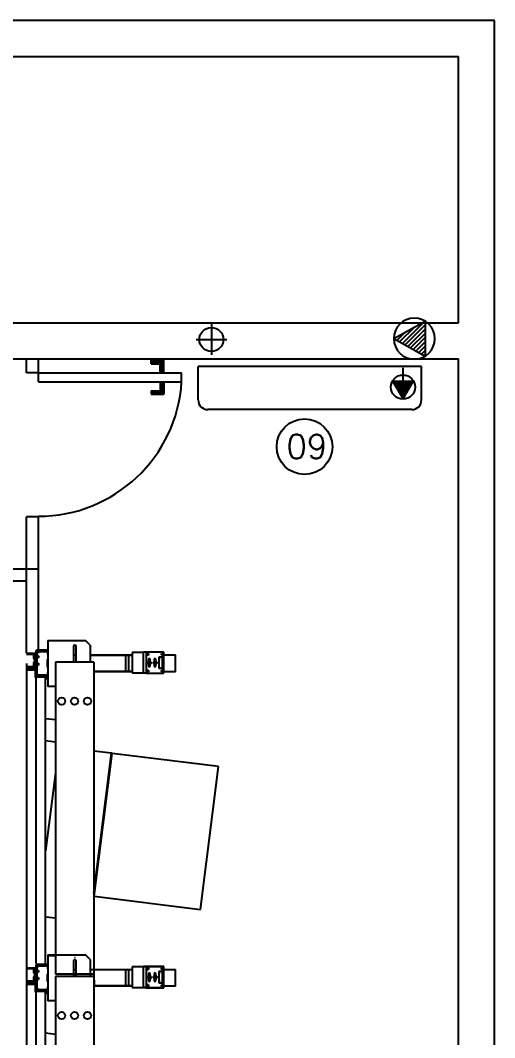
# Model space of a CAD drawing. Extents: x -22 to 17.7, y 1.4 to 35.6.
# Drawn here: x 5.392 to 7.367, y 11.438 to 15.677 of the extents above; entities that cross this region are included whole.
import ezdxf

# ---------------------------------------------------------------- set-up
doc = ezdxf.new("R2010")
doc.units = 0
doc.header["$LTSCALE"] = 0.02
for name, color, linetype in [('AR-CONDICIONADO', 5, 'CONTINUOUS'), ('AR-INST', 1, 'CONTINUOUS'), ('ARCOND_BASE', 7, 'CONTINUOUS'), ('ARCOND_EQUIPAMENTO', 2, 'CONTINUOUS'), ('ARCOND_LEGENDA', 1, 'CONTINUOUS'), ('ARCOND_TEXTO', 7, 'CONTINUOUS'), ('PAREDES', 7, 'CONTINUOUS'), ('PDRENO', 2, 'CONTINUOUS'), ('PFORÇA', 2, 'CONTINUOUS')]:
    doc.layers.add(name, color=color, linetype=linetype)
doc.styles.add('ROMANS', font='simplex.shx')

# ---------------------------------------------------------------- blocks, each defined once
blk = doc.blocks.new('PF')
at = {"layer": 'PFORÇA', "color": 1}
for p, q in [((0.0002, 0.0874), (-0.0727, -0.0432)), ((-0.0031, 0.0815), (0.0012, 0.0857)), ((0.0002, 0.0874), (0.0732, -0.0432)), ((-0.0702, -0.0386), (0.0202, 0.0517)), ((-0.0478, 0.0014), (0.0138, 0.0631)), ((-0.0255, 0.0414), (0.0075, 0.0744)), ((-0.057, -0.0432), (0.0265, 0.0404)), ((-0.0394, -0.0432), (0.0328, 0.029)), ((-0.0217, -0.0432), (0.0392, 0.0177)), ((-0.004, -0.0432), (0.0455, 0.0063)), ((0.0137, -0.0432), (0.0518, -0.005)), ((0.0313, -0.0432), (0.0582, -0.0163)), ((0.049, -0.0432), (0.0645, -0.0277)), ((0.0667, -0.0432), (0.0708, -0.039)), ((-0.0727, -0.0432), (0.0732, -0.0432))]:
    blk.add_line(p, q, dxfattribs=at)
blk.add_circle((0.0002, 0.0018), 0.0857, dxfattribs=at)
blk = doc.blocks.new('A$C1A637668')
at = {"layer": 'AR-INST'}
for p, q in [((0.1171, 0.1746), (0.0444, 0.1327)), ((0.1171, 0.1696), (0.1084, 0.1696)), ((0.1171, 0.1327), (0.1171, 0.1746)), ((0.0444, 0.1327), (0.1171, 0.0907)), ((0.0444, 0.1327), (0.1171, 0.1327)), ((0.1171, 0.1342), (0.047, 0.1342)), ((0.1171, 0.1312), (0.047, 0.1312)), ((0.1171, 0.1371), (0.0521, 0.1371)), ((0.1171, 0.1283), (0.0521, 0.1283)), ((0.1171, 0.1401), (0.0572, 0.1401)), ((0.1171, 0.143), (0.0623, 0.143)), ((0.1171, 0.146), (0.0675, 0.146)), ((0.1171, 0.1489), (0.0726, 0.1489)), ((0.1171, 0.1519), (0.0777, 0.1519)), ((0.1171, 0.1548), (0.0828, 0.1548)), ((0.1171, 0.1578), (0.0879, 0.1578)), ((0.1171, 0.1607), (0.093, 0.1607)), ((0.1171, 0.1637), (0.0981, 0.1637)), ((0.1171, 0.1666), (0.1033, 0.1666)), ((0.1171, 0.1327), (0.1741, 0.1327)), ((0.1171, 0.0907), (0.1171, 0.1327)), ((0.1171, 0.1253), (0.0572, 0.1253)), ((0.1171, 0.1223), (0.0623, 0.1223)), ((0.1171, 0.1194), (0.0675, 0.1194)), ((0.1171, 0.1164), (0.0726, 0.1164)), ((0.1171, 0.1135), (0.0777, 0.1135)), ((0.1171, 0.1105), (0.0828, 0.1105)), ((0.1171, 0.1076), (0.0879, 0.1076)), ((0.1171, 0.1046), (0.093, 0.1046)), ((0.1171, 0.1017), (0.0981, 0.1017)), ((0.1171, 0.0987), (0.1033, 0.0987)), ((0.1171, 0.0958), (0.1084, 0.0958))]:
    blk.add_line(p, q, dxfattribs=at)
at = {"layer": 'AR-INST', "const_width": 0.005}
blk.add_lwpolyline([(0.0988, 0.1222, -1), (0.0988, 0.1172, -1)], format="xyb", close=True, dxfattribs=at)
at = {"layer": 'AR-INST'}
blk.add_circle((0.0936, 0.1328), 0.0503, dxfattribs=at)
at = {"layer": 'ARCOND_EQUIPAMENTO'}
for p, q in [((0.04, 0.9858), (0.18, 0.9858)), ((0.06, 0.9858), (0.18, 0.9858)), ((0.18, 0.0558), (0.18, 0.9858)), ((0, 0.0958), (0, 0.9458)), ((0.04, 0.0558), (0.18, 0.0558))]:
    blk.add_line(p, q, dxfattribs=at)
for centre, start, end in [((0.04, 0.9458), 90, 180), ((0.04, 0.0958), 180, 270)]:
    blk.add_arc(centre, 0.04, start, end, dxfattribs=at)
at = {"layer": 'PDRENO', "color": 1}
for p, q in [((0.292, 0.9947), (0.292, 0.867)), ((0.3559, 0.9308), (0.2281, 0.9308))]:
    blk.add_line(p, q, dxfattribs=at)
blk.add_circle((0.292, 0.9308), 0.05, dxfattribs=at)
at = {"layer": 'ARCOND_LEGENDA', "xscale": -1}
blk.add_blockref('PF', (0.2958, 0.0839), dxfattribs=at)

msp = doc.modelspace()

# ---------------------------------------------------------------- linework, layer by layer
at = {"layer": 'ARCOND_BASE'}
for p, q in [((7.3674, 8.7633), (7.3674, 15.6769)), ((4.0074, 15.5269), (7.2174, 15.5269)), ((7.2174, 14.4169), (7.2174, 15.5269)), ((4.0074, 14.4169), (7.2174, 14.4169)), ((3.8574, 14.2669), (7.2174, 14.2669)), ((5.4174, 14.2084), (5.4174, 14.2669)), ((5.4674, 14.2084), (5.4674, 14.2669)), ((5.937, 14.2607), (5.9893, 14.2607)), ((5.937, 14.2457), (5.937, 14.2607)), ((5.937, 14.2457), (5.9743, 14.2457)), ((5.9743, 14.2084), (5.9743, 14.2457)), ((5.9893, 14.2084), (5.9893, 14.2607)), ((7.2174, 8.7633), (7.2174, 14.2669)), ((5.4674, 14.2084), (5.4174, 14.2084)), ((5.4674, 14.2084), (6.064, 14.2084)), ((5.4674, 14.171), (5.4674, 14.2084)), ((6.064, 14.171), (6.064, 14.2084)), ((5.4674, 14.171), (6.064, 14.171)), ((5.9743, 14.171), (5.9743, 14.1336)), ((5.9893, 14.171), (5.9893, 14.1187)), ((5.937, 14.1336), (5.937, 14.1187)), ((5.937, 14.1336), (5.9743, 14.1336)), ((5.937, 14.1187), (5.9893, 14.1187)), ((5.4174, 13.0397), (5.4174, 13.6084)), ((5.4674, 13.6084), (5.4174, 13.6084)), ((5.4674, 13.0397), (5.4674, 13.6084)), ((5.4674, 13.3897), (3.3774, 13.3897)), ((5.4174, 13.3397), (3.4274, 13.3397)), ((5.5074, 13.0933), (5.6631, 13.0933)), ((5.5074, 13.0933), (5.5074, 12.9013)), ((5.6142, 13.0683), (5.6142, 13.0034)), ((5.6242, 13.0034), (5.6242, 13.0683)), ((5.6831, 13.0733), (5.6631, 13.0933)), ((5.6831, 13.0733), (5.6831, 13.0034)), ((5.4174, 13.0397), (5.4574, 13.0397)), ((5.4524, 13.0347), (5.4174, 13.0347)), ((5.4504, 13.0167), (5.4504, 13.0327)), ((5.4524, 13.0327), (5.4504, 13.0327)), ((5.4524, 13.0167), (5.4504, 13.0167)), ((5.4524, 12.9847), (5.4524, 13.0347)), ((5.4574, 13.0482), (5.4574, 12.9472)), ((5.4596, 12.9472), (5.4596, 13.0482)), ((5.4674, 13.0287), (5.4596, 13.0287)), ((5.4674, 13.0207), (5.4596, 13.0207)), ((5.5029, 13.0527), (5.4619, 13.0527)), ((5.4619, 13.0504), (5.5029, 13.0504)), ((5.4679, 13.0469), (5.4619, 13.0409)), ((5.4619, 13.0287), (5.4619, 13.0452)), ((5.4619, 12.9987), (5.4619, 13.0207)), ((5.4996, 13.0497), (5.4641, 13.0497)), ((5.4641, 13.0474), (5.4996, 13.0474)), ((5.4674, 13.0207), (5.4674, 13.0287)), ((5.4674, 13.0287), (5.4674, 13.0207)), ((5.4674, 13.0287), (5.4674, 13.0287)), ((5.4674, 13.0207), (5.4674, 13.0207)), ((5.5051, 13.0469), (5.4679, 13.0469)), ((5.4996, 13.0474), (5.4996, 13.0497)), ((5.5051, 13.0482), (5.5051, 13.0347)), ((5.5051, 13.0347), (5.5074, 13.0347)), ((5.5074, 13.0527), (5.5074, 13.0482)), ((5.5074, 13.0527), (5.5074, 13.0527)), ((5.5074, 13.0347), (5.5074, 13.0482)), ((5.5074, 13.0347), (5.5074, 12.9607)), ((5.6142, 13.0327), (5.6242, 13.0327)), ((5.6242, 13.0304), (5.6142, 13.0304)), ((5.6831, 13.0327), (5.8577, 13.0327)), ((5.8577, 13.0304), (5.6831, 13.0304)), ((5.8315, 12.9649), (5.8315, 13.0304)), ((5.8424, 13.0304), (5.8424, 12.9649)), ((5.9049, 13.0427), (5.8577, 13.0427)), ((5.8577, 13.0427), (5.8577, 12.9577)), ((5.9166, 13.0446), (5.9049, 13.0446)), ((5.9049, 12.9566), (5.9049, 13.0446)), ((5.9166, 13.0446), (5.9166, 12.9566)), ((5.9895, 13.0446), (5.9166, 13.0446)), ((5.9253, 13.0381), (5.9219, 13.0381)), ((5.9219, 13.0331), (5.9253, 13.0331)), ((5.9306, 12.9848), (5.9306, 13.0163)), ((5.9836, 13.0241), (5.9688, 13.0241)), ((5.9688, 13.0241), (5.9688, 12.9771)), ((5.9842, 13.0381), (5.9808, 13.0381)), ((5.9808, 13.0331), (5.9842, 13.0331)), ((5.9828, 13.0241), (5.9828, 12.9771)), ((5.9836, 12.9771), (5.9836, 13.0241)), ((5.9895, 12.9566), (5.9895, 13.0446)), ((5.9895, 13.0327), (6.0384, 13.0327)), ((6.0384, 12.9627), (6.0384, 13.0327)), ((5.4174, 12.9977), (5.4174, 11.6876)), ((5.4174, 12.9847), (5.4524, 12.9847)), ((5.4574, 12.9797), (5.4174, 12.9797)), ((5.4549, 12.9755), (5.4174, 12.9755)), ((5.4174, 12.974), (5.4549, 12.974)), ((5.4174, 12.9709), (5.4544, 12.9709)), ((5.4504, 13.0027), (5.4504, 12.9867)), ((5.4504, 13.0027), (5.4524, 13.0027)), ((5.4504, 12.9867), (5.4524, 12.9867)), ((5.4544, 12.9709), (5.4544, 12.9382)), ((5.4549, 12.974), (5.4549, 12.9755)), ((5.4549, 12.9427), (5.4549, 12.974)), ((5.4596, 12.9987), (5.4674, 12.9987)), ((5.4596, 12.9907), (5.4674, 12.9907)), ((5.4619, 12.9502), (5.4619, 12.9907)), ((5.4674, 12.9907), (5.4674, 12.9987)), ((5.4674, 12.9987), (5.4674, 12.9907)), ((5.4674, 12.9987), (5.4674, 12.9987)), ((5.4674, 12.9907), (5.4674, 12.9907)), ((5.5039, 13.0102), (5.5039, 12.9852)), ((5.6981, 13.0034), (5.5381, 13.0034)), ((5.539, 13.0025), (5.539, 11.7043)), ((5.6972, 13.0025), (5.539, 13.0025)), ((5.6981, 13.0034), (5.6981, 11.7043)), ((5.9688, 12.9771), (5.9836, 12.9771)), ((5.4544, 12.9427), (5.4619, 12.9427)), ((5.4544, 12.9382), (5.4556, 12.9382)), ((5.4574, 12.9382), (5.4556, 12.9382)), ((5.4574, 12.9382), (5.4574, 11.7471)), ((5.4619, 12.9544), (5.4679, 12.9484)), ((5.5029, 12.9449), (5.4619, 12.9449)), ((5.4619, 12.9427), (5.5029, 12.9427)), ((5.4619, 12.9422), (5.4974, 12.9422)), ((5.4996, 12.9479), (5.4641, 12.9479)), ((5.4641, 12.9457), (5.4996, 12.9457)), ((5.4679, 12.9484), (5.5051, 12.9484)), ((5.4974, 12.9377), (5.4974, 12.9422)), ((5.4974, 11.7476), (5.4974, 12.9377)), ((5.5029, 12.9327), (5.4974, 12.9327)), ((5.4996, 12.9457), (5.4996, 12.9479)), ((5.5029, 12.9367), (5.5029, 12.9427)), ((5.5029, 12.9367), (5.5029, 12.9327)), ((5.5074, 12.9607), (5.5051, 12.9607)), ((5.5051, 12.9607), (5.5051, 12.9472)), ((5.5074, 12.9472), (5.5074, 12.9607)), ((5.5074, 12.9472), (5.5074, 12.9427)), ((5.5074, 12.9427), (5.5074, 12.9427)), ((5.6981, 12.9649), (5.8577, 12.9649)), ((5.8577, 12.9627), (5.6981, 12.9627)), ((5.8577, 12.9577), (5.9049, 12.9577)), ((5.9166, 12.9566), (5.9049, 12.9566)), ((5.9166, 12.9566), (5.9895, 12.9566)), ((5.9253, 12.9681), (5.9219, 12.9681)), ((5.9219, 12.9631), (5.9253, 12.9631)), ((5.9842, 12.9681), (5.9808, 12.9681)), ((5.9808, 12.9631), (5.9842, 12.9631)), ((6.0384, 12.9627), (5.9895, 12.9627)), ((5.5381, 12.9013), (5.5074, 12.9013)), ((5.4974, 12.7685), (5.5381, 12.7634)), ((5.5381, 12.6696), (5.4974, 12.6747)), ((5.7714, 12.6232), (5.6981, 12.6324)), ((5.6981, 12.0387), (5.7714, 12.6232)), ((5.6997, 12.0275), (5.7744, 12.6228)), ((5.7744, 12.6228), (5.7714, 12.6232)), ((6.2169, 12.5673), (5.7744, 12.6228)), ((6.1422, 11.972), (6.2169, 12.5673)), ((5.5381, 12.5413), (5.4974, 12.2168)), ((5.6981, 12.0277), (5.6997, 12.0275)), ((5.6997, 12.0275), (6.1422, 11.972)), ((5.4974, 11.942), (5.5381, 11.9369)), ((5.4974, 11.7431), (5.4619, 11.7431)), ((5.5029, 11.7426), (5.4619, 11.7426)), ((5.5029, 11.7426), (5.4619, 11.7426)), ((5.4974, 11.7431), (5.4974, 11.7476)), ((5.5074, 11.7832), (5.6631, 11.7832)), ((5.5074, 11.7832), (5.5074, 11.5912)), ((5.5074, 11.7801), (5.5381, 11.7801)), ((5.5074, 11.7801), (5.5074, 11.7381)), ((5.5074, 11.7426), (5.5074, 11.7381)), ((5.5074, 11.7426), (5.5074, 11.7426)), ((5.6142, 11.7582), (5.6142, 11.6933)), ((5.6242, 11.6933), (5.6242, 11.7582)), ((5.6831, 11.7632), (5.6631, 11.7832)), ((5.6831, 11.7632), (5.6831, 11.6933)), ((5.4174, 11.7296), (5.4574, 11.7296)), ((5.4524, 11.7246), (5.4174, 11.7246)), ((5.4504, 11.7066), (5.4504, 11.7226)), ((5.4524, 11.7226), (5.4504, 11.7226)), ((5.4524, 11.7066), (5.4504, 11.7066)), ((5.4524, 11.6746), (5.4524, 11.7246)), ((5.4574, 11.7381), (5.4574, 11.6371)), ((5.4596, 11.6371), (5.4596, 11.7381)), ((5.4674, 11.7186), (5.4596, 11.7186)), ((5.4674, 11.7106), (5.4596, 11.7106)), ((5.4619, 11.7404), (5.5029, 11.7404)), ((5.4619, 11.7404), (5.5029, 11.7404)), ((5.4679, 11.7369), (5.4619, 11.7309)), ((5.4619, 11.7186), (5.4619, 11.7351)), ((5.4619, 11.6886), (5.4619, 11.7106)), ((5.4996, 11.7396), (5.4641, 11.7396)), ((5.4996, 11.7396), (5.4641, 11.7396)), ((5.4641, 11.7374), (5.4996, 11.7374)), ((5.4641, 11.7374), (5.4996, 11.7374)), ((5.4674, 11.7106), (5.4674, 11.7186)), ((5.4674, 11.7186), (5.4674, 11.7106)), ((5.4674, 11.7186), (5.4674, 11.7186)), ((5.4674, 11.7106), (5.4674, 11.7106)), ((5.5051, 11.7369), (5.4679, 11.7369)), ((5.5051, 11.7369), (5.4679, 11.7369)), ((5.4996, 11.7374), (5.4996, 11.7396)), ((5.4996, 11.7374), (5.4996, 11.7396)), ((5.5039, 11.7001), (5.5039, 11.6751)), ((5.5051, 11.7381), (5.5051, 11.7246)), ((5.5051, 11.7381), (5.5051, 11.7246)), ((5.5051, 11.7246), (5.5074, 11.7246)), ((5.5051, 11.7246), (5.5074, 11.7246)), ((5.5074, 11.7246), (5.5074, 11.7381)), ((5.5074, 11.7246), (5.5074, 11.7381)), ((5.5074, 11.7246), (5.5074, 11.6506)), ((5.539, 11.7043), (5.6981, 11.7043)), ((5.6142, 11.7226), (5.6242, 11.7226)), ((5.6242, 11.7204), (5.6142, 11.7204)), ((5.6831, 11.7226), (5.8577, 11.7226)), ((5.8577, 11.7204), (5.6831, 11.7204)), ((5.6981, 11.7226), (5.8578, 11.7226)), ((5.8578, 11.7204), (5.6981, 11.7204)), ((5.6981, 11.7043), (5.7001, 11.6526)), ((5.8315, 11.6549), (5.8315, 11.7204)), ((5.8315, 11.6549), (5.8315, 11.7204)), ((5.8424, 11.7204), (5.8424, 11.6549)), ((5.8424, 11.7204), (5.8424, 11.6549)), ((5.9049, 11.7326), (5.8577, 11.7326)), ((5.8577, 11.7326), (5.8577, 11.6476)), ((5.9049, 11.7326), (5.8578, 11.7326)), ((5.8578, 11.7326), (5.8578, 11.6476)), ((5.9166, 11.7345), (5.9049, 11.7345)), ((5.9049, 11.6465), (5.9049, 11.7345)), ((5.9166, 11.7337), (5.9049, 11.7337)), ((5.9049, 11.6967), (5.9049, 11.7337)), ((5.9166, 11.7345), (5.9166, 11.6465)), ((5.9895, 11.7345), (5.9166, 11.7345)), ((5.9166, 11.7337), (5.9166, 11.6457)), ((5.9895, 11.7337), (5.9166, 11.7337)), ((5.9253, 11.728), (5.9219, 11.728)), ((5.9253, 11.7272), (5.9219, 11.7272)), ((5.9219, 11.723), (5.9253, 11.723)), ((5.9219, 11.7222), (5.9253, 11.7222)), ((5.9306, 11.6747), (5.9306, 11.7063)), ((5.9306, 11.6739), (5.9306, 11.7055)), ((5.9836, 11.714), (5.9688, 11.714)), ((5.9688, 11.714), (5.9688, 11.667)), ((5.9688, 11.7132), (5.9688, 11.6662)), ((5.9837, 11.7132), (5.9688, 11.7132)), ((5.9842, 11.728), (5.9808, 11.728)), ((5.9842, 11.7272), (5.9808, 11.7272)), ((5.9808, 11.723), (5.9842, 11.723)), ((5.9808, 11.7222), (5.9842, 11.7222)), ((5.9828, 11.714), (5.9828, 11.667)), ((5.9828, 11.7132), (5.9828, 11.6662)), ((5.9836, 11.667), (5.9836, 11.714)), ((5.9837, 11.6662), (5.9837, 11.7132)), ((5.9895, 11.6465), (5.9895, 11.7345)), ((5.9895, 11.6457), (5.9895, 11.7337)), ((5.9895, 11.7226), (6.0384, 11.7226)), ((5.9895, 11.7226), (6.0384, 11.7226)), ((6.0384, 11.6526), (6.0384, 11.7226)), ((6.0384, 11.6526), (6.0384, 11.7226)), ((5.4174, 11.6876), (5.4174, 10.3775)), ((5.4174, 11.6746), (5.4524, 11.6746)), ((5.4574, 11.6696), (5.4174, 11.6696)), ((5.4549, 11.6655), (5.4174, 11.6655)), ((5.4174, 11.664), (5.4549, 11.664)), ((5.4174, 11.6608), (5.4544, 11.6608)), ((5.4504, 11.6926), (5.4504, 11.6766)), ((5.4504, 11.6926), (5.4524, 11.6926)), ((5.4504, 11.6766), (5.4524, 11.6766)), ((5.4544, 11.6608), (5.4544, 11.6281)), ((5.4549, 11.664), (5.4549, 11.6655)), ((5.4549, 11.6326), (5.4549, 11.664)), ((5.4596, 11.6886), (5.4674, 11.6886)), ((5.4596, 11.6806), (5.4674, 11.6806)), ((5.4619, 11.6401), (5.4619, 11.6806)), ((5.4674, 11.6806), (5.4674, 11.6886)), ((5.4674, 11.6886), (5.4674, 11.6806)), ((5.4674, 11.6886), (5.4674, 11.6886)), ((5.4674, 11.6806), (5.4674, 11.6806)), ((5.6981, 11.6933), (5.5381, 11.6933)), ((5.539, 11.6924), (5.539, 10.3942)), ((5.6972, 11.6924), (5.539, 11.6924)), ((5.6981, 11.6933), (5.6981, 10.3942)), ((5.9253, 11.658), (5.9219, 11.658)), ((5.9253, 11.6572), (5.9219, 11.6572)), ((5.9688, 11.667), (5.9836, 11.667)), ((5.9688, 11.6662), (5.9837, 11.6662)), ((5.9842, 11.658), (5.9808, 11.658)), ((5.9842, 11.6572), (5.9808, 11.6572)), ((5.4544, 11.6326), (5.4619, 11.6326)), ((5.4544, 11.6281), (5.4556, 11.6281)), ((5.4574, 11.6281), (5.4556, 11.6281)), ((5.4574, 11.6281), (5.4574, 10.437)), ((5.4619, 11.6444), (5.4679, 11.6384)), ((5.5029, 11.6349), (5.4619, 11.6349)), ((5.4619, 11.6326), (5.5029, 11.6326)), ((5.4619, 11.6321), (5.4974, 11.6321)), ((5.4996, 11.6379), (5.4641, 11.6379)), ((5.4641, 11.6356), (5.4996, 11.6356)), ((5.4679, 11.6384), (5.5051, 11.6384)), ((5.4974, 11.6276), (5.4974, 11.6321)), ((5.4974, 10.4375), (5.4974, 11.6276)), ((5.5029, 11.6226), (5.4974, 11.6226)), ((5.4996, 11.6356), (5.4996, 11.6379)), ((5.5029, 11.6266), (5.5029, 11.6326)), ((5.5029, 11.6266), (5.5029, 11.6226)), ((5.5074, 11.6506), (5.5051, 11.6506)), ((5.5051, 11.6506), (5.5051, 11.6371)), ((5.5074, 11.6371), (5.5074, 11.6506)), ((5.5074, 11.6371), (5.5074, 11.6326)), ((5.5074, 11.6326), (5.5074, 11.6326)), ((5.6981, 11.6549), (5.8577, 11.6549)), ((5.8577, 11.6526), (5.6981, 11.6526)), ((5.7001, 11.6549), (5.8578, 11.6549)), ((5.8578, 11.6526), (5.7001, 11.6526)), ((5.8577, 11.6476), (5.9049, 11.6476)), ((5.8578, 11.6476), (5.9049, 11.6476)), ((5.9166, 11.6465), (5.9049, 11.6465)), ((5.9166, 11.6457), (5.9049, 11.6457)), ((5.9166, 11.6465), (5.9895, 11.6465)), ((5.9166, 11.6457), (5.9895, 11.6457)), ((5.9219, 11.653), (5.9253, 11.653)), ((5.9219, 11.6522), (5.9253, 11.6522)), ((5.9808, 11.653), (5.9842, 11.653)), ((5.9808, 11.6522), (5.9842, 11.6522)), ((6.0384, 11.6526), (5.9895, 11.6526)), ((6.0384, 11.6526), (5.9895, 11.6526)), ((5.5381, 11.5912), (5.5074, 11.5912)), ((5.4974, 11.4584), (5.5381, 11.4533))]:
    msp.add_line(p, q, dxfattribs=at)
for centre in [(5.5641, 12.8404), (5.6181, 12.8404), (5.6721, 12.8404), (5.5641, 11.5303), (5.6181, 11.5303), (5.6721, 11.5303)]:
    msp.add_circle(centre, 0.015, dxfattribs=at)
for centre, radius, start, end in [((5.4674, 14.2084), 0.5978, 270, 356.4167), ((5.6192, 13.0683), 0.005, 0, 180), ((5.4564, 13.0247), 0.01, 126.8699, 233.1301), ((5.4619, 13.0482), 0.0045, 90, 180), ((5.4619, 13.0482), 0.00225, 90, 180), ((5.4641, 13.0452), 0.0045, 90, 180), ((5.4641, 13.0452), 0.00225, 90, 180), ((5.5029, 13.0482), 0.0045, 0, 90), ((5.5029, 13.0482), 0.00225, 0, 90), ((5.5089, 13.0102), 0.005, 107.4576, 180), ((5.4564, 12.9947), 0.01, 126.8699, 233.1301), ((5.5089, 12.9852), 0.005, 180, 252.5424), ((5.4619, 12.9472), 0.0045, 180, 270), ((5.4619, 12.9377), 0.0045, 90, 180), ((5.4641, 12.9502), 0.0045, 180, 270), ((5.4619, 12.9472), 0.00225, 180, 270), ((5.4641, 12.9502), 0.00225, 180, 270), ((5.5029, 12.9472), 0.0045, 270, 0), ((5.5029, 12.9472), 0.00225, 270, 0), ((5.4619, 11.7381), 0.0045, 90, 180), ((5.5029, 11.7381), 0.0045, 0, 90), ((5.5029, 11.7381), 0.0045, 0, 90), ((5.6192, 11.7582), 0.005, 0, 180), ((5.621, 11.7774), 0.0055, 225.5774, 270), ((5.4564, 11.7146), 0.01, 126.8699, 233.1301), ((5.4619, 11.7381), 0.00225, 90, 180), ((5.4641, 11.7351), 0.0045, 90, 180), ((5.4641, 11.7351), 0.00225, 90, 180), ((5.5029, 11.7381), 0.00225, 0, 90), ((5.5029, 11.7381), 0.00225, 0, 90), ((5.5089, 11.7001), 0.005, 107.4576, 180), ((5.4564, 11.6846), 0.01, 126.8699, 233.1301), ((5.5089, 11.6751), 0.005, 180, 252.5424), ((5.4619, 11.6371), 0.0045, 180, 270), ((5.4619, 11.6276), 0.0045, 90, 180), ((5.4641, 11.6401), 0.0045, 180, 270), ((5.4619, 11.6371), 0.00225, 180, 270), ((5.4641, 11.6401), 0.00225, 180, 270), ((5.5029, 11.6371), 0.0045, 270, 0), ((5.5029, 11.6371), 0.00225, 270, 0)]:
    msp.add_arc(centre, radius, start, end, dxfattribs=at)
at = {"layer": 'ARCOND_BASE', "extrusion": (-2.11873e-45, -7.88861e-31, -1)}
for centre, major_axis in [((5.9219, 13.0356), (0, 0.0025)), ((5.9244, 13.0356), (0, -0.0025)), ((5.9253, 13.0356), (0, -0.0025)), ((5.9808, 13.0356), (0, 0.0025)), ((5.9833, 13.0356), (0, -0.0025)), ((5.9842, 13.0356), (0, -0.0025)), ((5.9219, 12.9656), (0, 0.0025)), ((5.9244, 12.9656), (0, -0.0025)), ((5.9253, 12.9656), (0, -0.0025)), ((5.9808, 12.9656), (0, 0.0025)), ((5.9833, 12.9656), (0, -0.0025)), ((5.9842, 12.9656), (0, -0.0025)), ((5.9219, 11.7255), (0, 0.0025)), ((5.9244, 11.7255), (0, -0.0025)), ((5.9253, 11.7255), (0, -0.0025)), ((5.9808, 11.7255), (0, 0.0025)), ((5.9833, 11.7255), (0, -0.0025)), ((5.9842, 11.7255), (0, -0.0025)), ((5.9219, 11.6555), (0, 0.0025)), ((5.9244, 11.6555), (0, -0.0025)), ((5.9253, 11.6555), (0, -0.0025)), ((5.9808, 11.6555), (0, 0.0025)), ((5.9833, 11.6555), (0, -0.0025)), ((5.9842, 11.6555), (0, -0.0025))]:
    msp.add_ellipse(centre, major_axis=major_axis, ratio=0.224951, start_param=3.141593, end_param=6.283185, dxfattribs=at)
at = {"layer": 'ARCOND_BASE', "extrusion": (-5.71555e-44, -1.18329e-30, -1)}
for centre in [(5.9227, 13.0352), (5.9817, 13.0352), (5.9227, 12.9652), (5.9817, 12.9652), (5.9227, 11.7251), (5.9227, 11.7251), (5.9817, 11.7251), (5.9817, 11.7251), (5.9227, 11.6551), (5.9227, 11.6551), (5.9817, 11.6551), (5.9817, 11.6551)]:
    msp.add_ellipse(centre, major_axis=(0, -0.00165), ratio=0.224951, start_param=3.141593, end_param=9.424778, dxfattribs=at)
at = {"layer": 'ARCOND_BASE', "extrusion": (-1.05937e-45, -3.9443e-31, -1)}
for centre, start_param, end_param in [((5.9295, 13.0006), 3.141593, 9.424778), ((5.9287, 13.0006), 3.250092, 4.712389), ((5.9531, 13.0006), 3.141593, 9.424778), ((5.9522, 13.0006), 3.250092, 4.712389), ((5.9287, 13.0006), 4.712389, 6.174686), ((5.9522, 13.0006), 4.712389, 6.174686), ((5.9295, 11.6905), 3.141593, 9.424778), ((5.9287, 11.6905), 3.250092, 4.712389), ((5.9531, 11.6905), 3.141593, 9.424778), ((5.9522, 11.6905), 3.250092, 4.712389), ((5.9287, 11.6905), 4.712389, 6.174686), ((5.9522, 11.6905), 4.712389, 6.174686)]:
    msp.add_ellipse(centre, major_axis=(0, -0.018), ratio=0.224951, start_param=start_param, end_param=end_param, dxfattribs=at)
at = {"layer": 'ARCOND_BASE', "extrusion": (-5.7139e-44, -1.18329e-30, -1)}
for centre, start_param, end_param in [((5.9587, 13.0197), 4.352704, 5.304046), ((5.9587, 13.0197), 0.229969, 0.820844), ((5.9587, 12.9807), 2.334587, 2.90467), ((5.9587, 12.9807), 4.120732, 5.004509), ((5.9587, 11.7096), 0.229969, 0.820844), ((5.9587, 11.7096), 0.236922, 0.807005), ((5.9587, 11.7096), 4.352704, 5.304046), ((5.9587, 11.7096), 4.420269, 5.304046), ((5.9587, 11.6706), 2.320749, 2.911624), ((5.9587, 11.6706), 2.334587, 2.90467), ((5.9587, 11.6706), 4.120732, 5.004509), ((5.9587, 11.6706), 4.120732, 5.072074)]:
    msp.add_ellipse(centre, major_axis=(0, -0.0125), ratio=0.97437, start_param=start_param, end_param=end_param, dxfattribs=at)
at = {"layer": 'ARCOND_BASE', "extrusion": (-3.1781e-45, -1.18329e-30, -1)}
for centre in [(5.9227, 13.0006), (5.9364, 13.0006), (5.9462, 13.0006), (5.9599, 13.0006), (5.967, 13.0006), (5.9855, 13.0006), (5.9227, 11.6905), (5.9364, 11.6905), (5.9462, 11.6905), (5.9599, 11.6905), (5.967, 11.6905), (5.9855, 11.6905)]:
    msp.add_ellipse(centre, major_axis=(0, -0.002), ratio=0.224951, start_param=3.141593, end_param=9.424778, dxfattribs=at)
at = {"layer": 'ARCOND_BASE', "extrusion": (-2.16252e-45, -7.88861e-31, -1)}
for centre, major_axis in [((5.9219, 11.7247), (0, 0.0025)), ((5.9244, 11.7247), (0, -0.0025)), ((5.9253, 11.7247), (0, -0.0025)), ((5.9808, 11.7247), (0, 0.0025)), ((5.9833, 11.7247), (0, -0.0025)), ((5.9842, 11.7247), (0, -0.0025)), ((5.9219, 11.6547), (0, 0.0025)), ((5.9244, 11.6547), (0, -0.0025)), ((5.9253, 11.6547), (0, -0.0025)), ((5.9808, 11.6547), (0, 0.0025)), ((5.9833, 11.6547), (0, -0.0025)), ((5.9842, 11.6547), (0, -0.0025))]:
    msp.add_ellipse(centre, major_axis=major_axis, ratio=0.224951, start_param=3.141593, end_param=6.283185, dxfattribs=at)
at = {"layer": 'ARCOND_BASE', "extrusion": (-2.15158e-45, -7.88861e-31, -1)}
for centre, start_param, end_param in [((5.9296, 11.6897), 3.141593, 9.424778), ((5.9287, 11.6897), 3.250092, 4.712389), ((5.9531, 11.6897), 3.141593, 9.424778), ((5.9522, 11.6897), 3.250092, 4.712389), ((5.9287, 11.6897), 4.712389, 6.174686), ((5.9522, 11.6897), 4.712389, 6.174686)]:
    msp.add_ellipse(centre, major_axis=(0, -0.018), ratio=0.224951, start_param=start_param, end_param=end_param, dxfattribs=at)
at = {"layer": 'ARCOND_BASE', "extrusion": (-3.22736e-45, -1.18329e-30, -1)}
for centre in [(5.9227, 11.6897), (5.9364, 11.6897), (5.9462, 11.6897), (5.9599, 11.6897), (5.967, 11.6897), (5.9855, 11.6897)]:
    msp.add_ellipse(centre, major_axis=(0, -0.002), ratio=0.224951, start_param=3.141593, end_param=9.424778, dxfattribs=at)
at = {"layer": 'ARCOND_BASE'}
for points in [[(5.937, 14.2457), (5.9743, 14.2457), (5.937, 14.2607), (5.9893, 14.2607)], [(5.9893, 14.2084), (5.9893, 14.2607), (5.9743, 14.2084), (5.9743, 14.2457)], [(5.9893, 14.1187), (5.9893, 14.171), (5.9743, 14.1336), (5.9743, 14.171)], [(5.937, 14.1187), (5.9893, 14.1187), (5.937, 14.1336), (5.9743, 14.1336)]]:
    msp.add_solid(points, dxfattribs=at)
at = {"layer": 'ARCOND_TEXTO'}
msp.add_circle((6.5757, 13.9005), 0.1159, dxfattribs=at)
at = {"layer": 'PAREDES'}
msp.add_line((7.3674, 15.6769), (-4.5326, 15.6769), dxfattribs=at)

# ---------------------------------------------------------------- block references
at = {"layer": 'AR-CONDICIONADO', "rotation": 90}
msp.add_blockref('A$C1A637668', (7.1186, 14.0552), dxfattribs=at)

# ---------------------------------------------------------------- texts
at = {"layer": 'ARCOND_TEXTO', "style": 'ROMANS'}
msp.add_text('09', height=0.1, dxfattribs=at).set_placement((6.4997, 13.8513))

doc.saveas('drawing.dxf')
